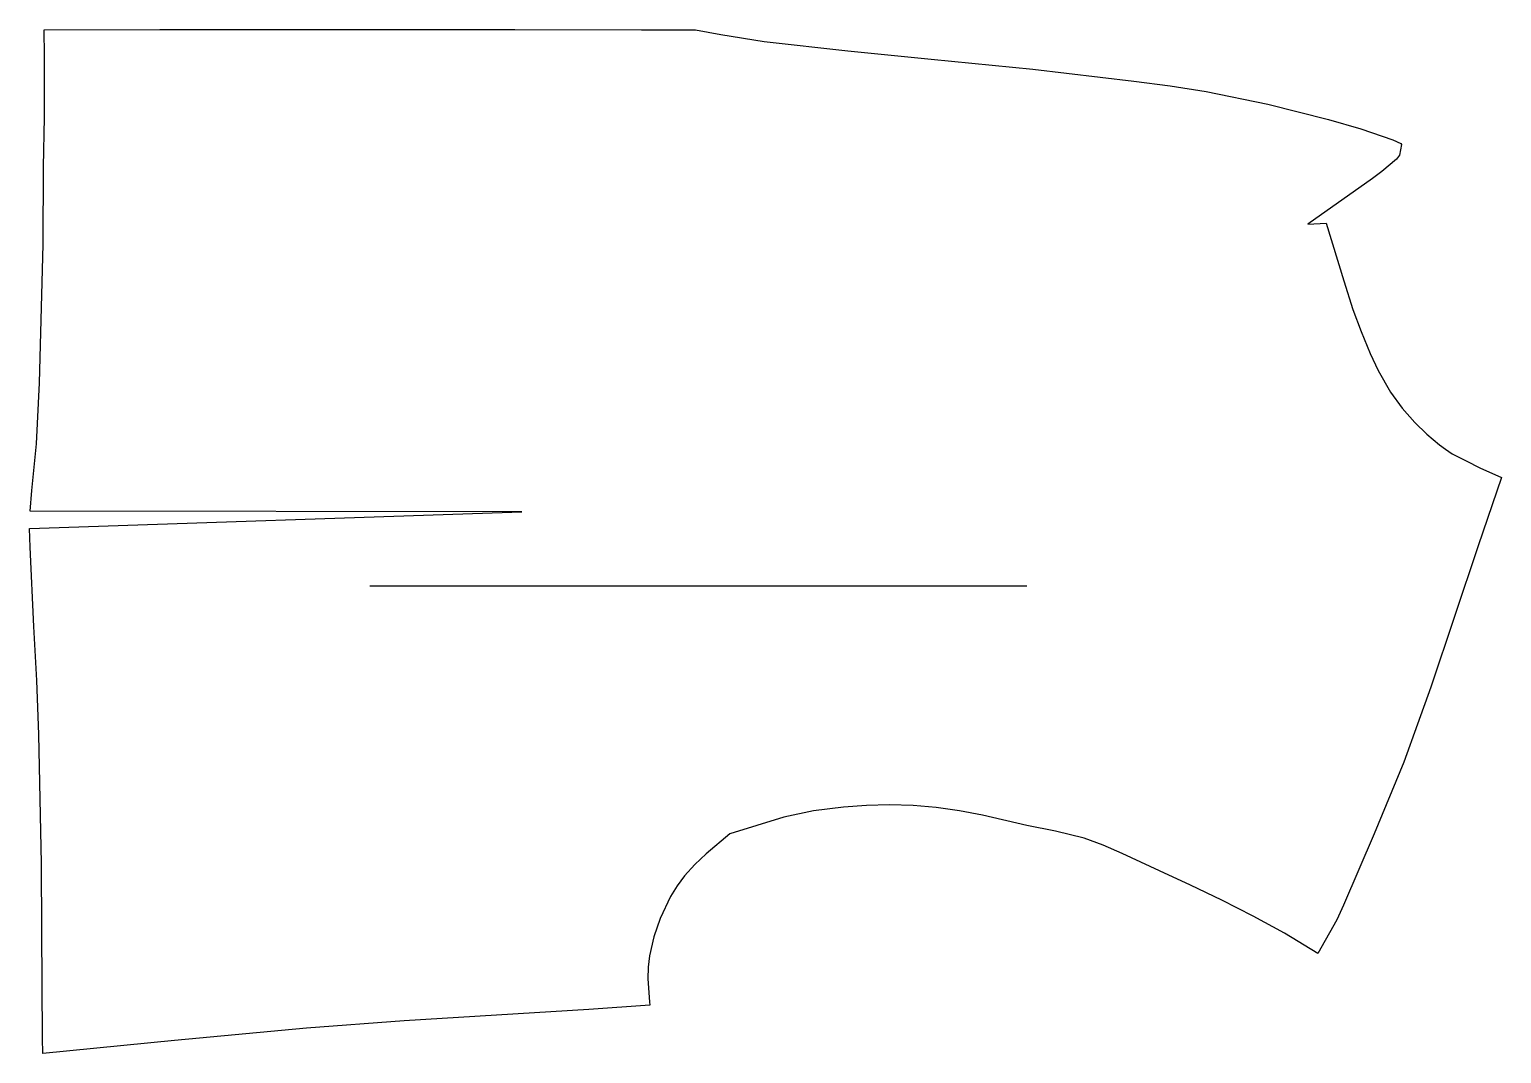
# Model space of a CAD drawing. Header units: inches. Extents: x 0 to 22.6, y 0 to 15.8.
import ezdxf

# ---------------------------------------------------------------- set-up
doc = ezdxf.new("R2010")
doc.units = ezdxf.units.IN

msp = doc.modelspace()

# ---------------------------------------------------------------- linework, layer by layer
at = {"layer": 'T001L001'}
for points in [[(9.545, 0.747), (8.608, 0.68), (5.764, 0.501), (4.263, 0.393), (2.233, 0.202), (0.204, 0), (0.203, 0.239), (0.191, 1.892), (0.183, 2.926), (0.145, 4.907), (0.113, 5.742), (0.066, 6.571), (0.009, 7.792), (0, 8.076), (7.577, 8.334), (0.009, 8.347), (0.036, 8.662), (0.107, 9.381), (0.154, 10.322), (0.209, 12.449), (0.217, 13.642), (0.233, 14.402), (0.23, 15.353), (0.229, 15.751), (2.006, 15.755), (3.671, 15.757), (6.534, 15.755), (7.468, 15.754), (9.414, 15.752), (10.247, 15.751), (10.638, 15.679), (11.304, 15.574), (12.591, 15.429), (13.872, 15.301), (15.437, 15.144), (16.991, 14.963), (17.55, 14.891), (18.106, 14.804), (19.051, 14.607), (19.987, 14.373), (20.485, 14.23), (20.974, 14.061), (21.096, 14.003), (21.108, 13.988), (21.08, 13.825), (21.031, 13.762), (20.805, 13.569), (20.665, 13.462), (19.669, 12.763), (19.948, 12.778), (20.219, 11.889), (20.361, 11.449), (20.487, 11.107), (20.627, 10.769), (20.748, 10.512), (20.938, 10.175), (21.117, 9.931), (21.316, 9.708), (21.5, 9.531), (21.694, 9.368), (21.787, 9.297), (21.886, 9.226), (22.101, 9.118), (22.313, 9.014), (22.648, 8.865), (22.288, 7.812), (21.561, 5.636), (21.353, 5.067), (21.143, 4.484), (20.688, 3.379), (20.217, 2.281), (20.115, 2.059), (19.824, 1.542), (19.307, 1.851), (18.829, 2.113), (18.344, 2.362), (17.863, 2.589), (17.383, 2.81), (16.81, 3.078), (16.521, 3.204), (16.226, 3.316), (15.787, 3.423), (15.342, 3.51), (14.66, 3.666), (14.307, 3.734), (13.952, 3.788), (13.594, 3.816), (13.234, 3.826), (12.879, 3.817), (12.524, 3.792), (12.061, 3.736), (11.604, 3.639), (10.775, 3.381), (10.41, 3.072), (10.237, 2.91), (10.076, 2.737), (9.963, 2.58), (9.864, 2.414), (9.703, 2.077), (9.606, 1.795), (9.541, 1.502), (9.52, 1.327), (9.512, 1.152), (9.54, 0.796), (9.545, 0.747)], [(5.237, 7.197), (15.346, 7.197)]]:
    msp.add_lwpolyline(points, dxfattribs=at)

doc.saveas('drawing.dxf')
